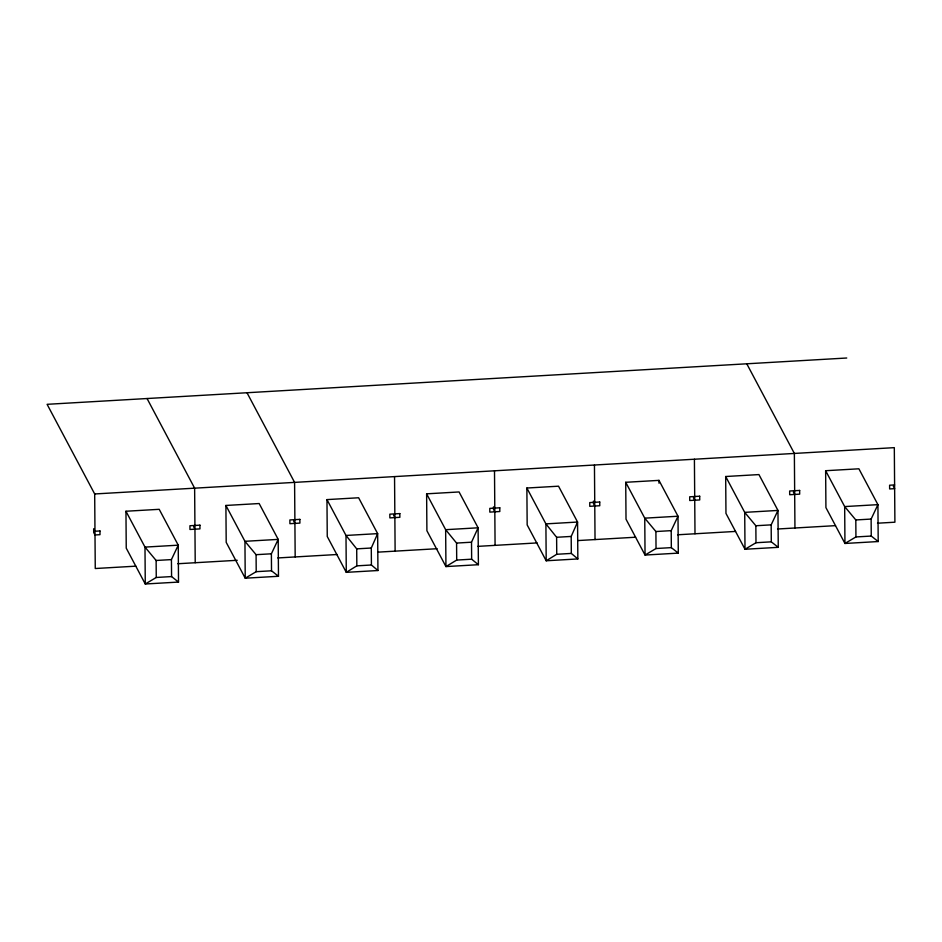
<?xml version="1.0" encoding="UTF-8"?>
<svg xmlns="http://www.w3.org/2000/svg" width="942" height="942" viewBox="0 0 942 942"><rect width="100%" height="100%" fill="white"/><g stroke="black" fill="none" stroke-linecap="round" stroke-linejoin="round"><path stroke-width="1.41" d="M377.942 570.522L371.419 565L371.289 548.02L377.648 533.631L358.619 497.765L326.968 499.601L327.251 536.493L346.279 572.347L377.942 570.522L377.648 533.631L345.997 535.456L326.968 499.601M577.846 558.936L571.323 553.425L571.193 536.434L577.564 522.045L558.535 486.19L526.872 488.027L527.167 524.918L546.195 560.773L577.846 558.936L577.564 522.045L545.901 523.882L526.872 488.027M478.395 564.705L471.648 559.195L471.518 542.203L478.1 527.803L459.072 491.948L426.62 493.832L426.903 530.723L445.943 566.578L478.395 564.705L478.1 527.803L445.648 529.687L426.62 493.832M178.521 582.074L171.574 576.575L171.432 559.595L178.238 545.171L159.21 509.316L125.957 511.247L126.24 548.138L145.268 583.993L178.521 582.074L178.238 545.171L144.986 547.102L125.957 511.247M278.479 576.28L271.52 570.793L271.39 553.802L278.196 539.389L259.156 503.534L225.903 505.454L226.198 542.345L245.226 578.2L278.479 576.28L278.196 539.389L244.944 541.309L225.903 505.454M678.299 553.119L671.34 547.632L671.21 530.64L678.004 516.228L658.976 480.373L625.723 482.292L626.018 519.195L645.046 555.05L678.299 553.119L678.004 516.228L644.752 518.159L625.723 482.292M778.257 547.337L771.298 541.838L771.168 524.859L777.962 510.434L758.934 474.58L725.681 476.511L725.964 513.402L745.004 549.257L778.257 547.337L777.962 510.434L744.71 512.366L725.681 476.511M878.203 541.544L871.256 536.057L871.126 519.066L877.92 504.653L858.892 468.798L825.639 470.717L825.922 507.608L844.95 543.463L878.203 541.544L877.92 504.653L844.668 506.572L825.639 470.717M356.841 565.848L346.279 572.347L345.997 535.456L356.7 548.856L356.841 565.848L371.419 565M556.746 554.273L546.195 560.773L545.901 523.882L556.616 537.281L556.746 554.273L571.323 553.425M456.705 560.066L445.943 566.578L445.648 529.687L456.576 543.075L456.705 560.066L471.648 559.195M156.254 577.47L145.268 583.993L144.986 547.102L156.125 560.478L156.254 577.47L171.574 576.575M256.212 571.676L245.226 578.2L244.944 541.309L256.083 554.685L256.212 571.676L271.52 570.793M656.032 548.515L645.046 555.05L644.752 518.159L655.903 531.535L656.032 548.515L671.34 547.632M755.99 542.733L745.004 549.257L744.71 512.366L755.849 525.742L755.99 542.733L771.298 541.838M855.937 536.94L844.95 543.463L844.668 506.572L855.807 519.949L855.937 536.94L871.256 536.057M846.74 358.007L47.1 404.318L94.683 493.961L95.26 568.521L135.825 566.166M94.683 493.961L894.311 447.65L894.9 522.198L877.52 523.21M894.606 484.93L889.613 485.212L889.637 488.945L894.641 488.651L893.334 486.202M156.125 560.478L171.432 559.595M256.083 554.685L271.39 553.802M356.7 548.856L371.289 548.02M456.576 543.075L471.518 542.203M556.616 537.281L571.193 536.434M655.903 531.535L671.21 530.64M755.849 525.742L771.168 524.859M855.807 519.949L871.126 519.066M177.838 563.74L237.231 560.29M277.784 557.947L337.177 554.508M377.742 552.153L437.135 548.715M477.7 546.372L537.093 542.922M577.658 540.578L635.603 537.223M677.604 534.785L735.549 531.429M777.562 529.004L835.507 525.648M746.782 363.8L794.365 453.443L794.942 527.991M793.376 491.995L794.683 494.444M693.43 497.776L694.725 500.237M594.779 506.019L593.472 503.57L593.448 501.085M494.821 511.812L493.514 509.363L493.502 506.878M393.556 515.144L394.863 517.605M247.004 392.743L294.587 482.386L295.176 556.934M293.61 520.938L294.905 523.387M147.058 398.537L194.629 488.18L195.218 562.727M193.652 526.731L194.959 529.18M694.407 459.225L694.996 533.784M658.976 480.373L659 483.211M594.449 465.018L595.038 539.566M494.503 470.812L495.08 545.359M394.545 476.593L395.122 551.152M99.97 530.947L94.965 531.241L93.67 528.792L93.694 532.513L95.001 534.974L99.993 534.679L99.97 530.947M199.928 525.165L189.931 525.742L189.954 529.475L199.951 528.886L199.928 525.165M299.874 519.372L289.877 519.949L289.912 523.681L299.909 523.104L299.874 519.372M399.832 513.578L389.835 514.167L389.87 517.888L399.867 517.311L399.832 513.578M499.79 507.797L489.793 508.374L489.816 512.107L499.813 511.518L499.79 507.797M599.736 502.004L589.751 502.581L589.774 506.313L599.771 505.736L599.736 502.004M699.694 496.21L689.697 496.799L689.732 500.52L699.729 499.943L699.694 496.21M799.652 490.429L789.655 491.006L789.69 494.738L799.676 494.15L799.652 490.429"/></g></svg>
